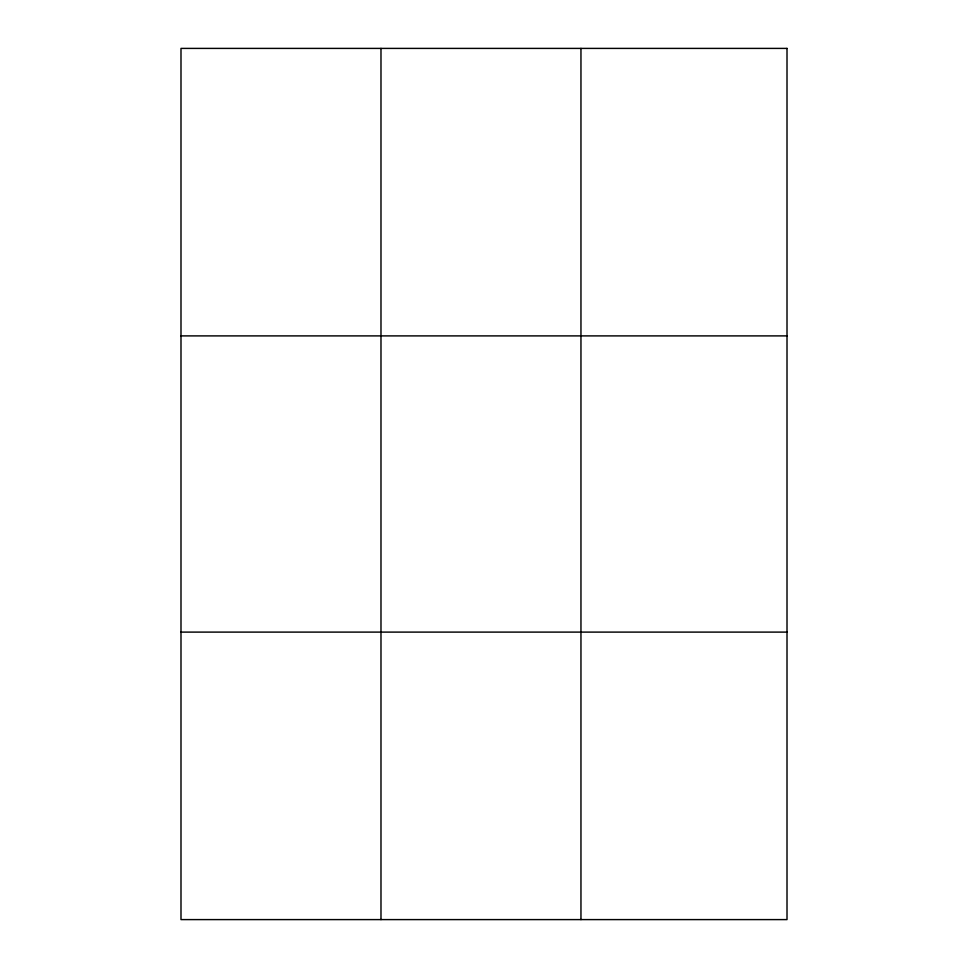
<?xml version="1.0" encoding="UTF-8"?>
<svg xmlns="http://www.w3.org/2000/svg" width="968" height="968" viewBox="0 0 968 968"><rect width="100%" height="100%" fill="white"/><g stroke="black" fill="none" stroke-linecap="round" stroke-linejoin="round"><path stroke-width="1.45" d="M380.981 48.4L380.981 919.6M580.957 48.4L580.957 919.6M180.992 335.896L787.008 335.896M180.992 632.104L787.008 632.104M787.008 48.4L787.008 919.6L180.992 919.6L180.992 48.4L787.008 48.4"/></g></svg>
